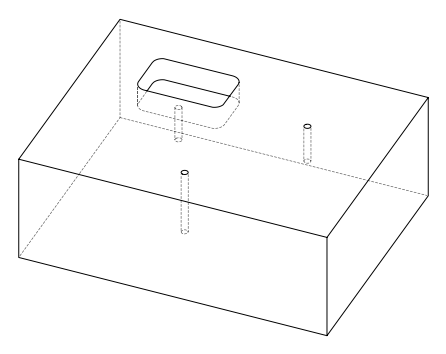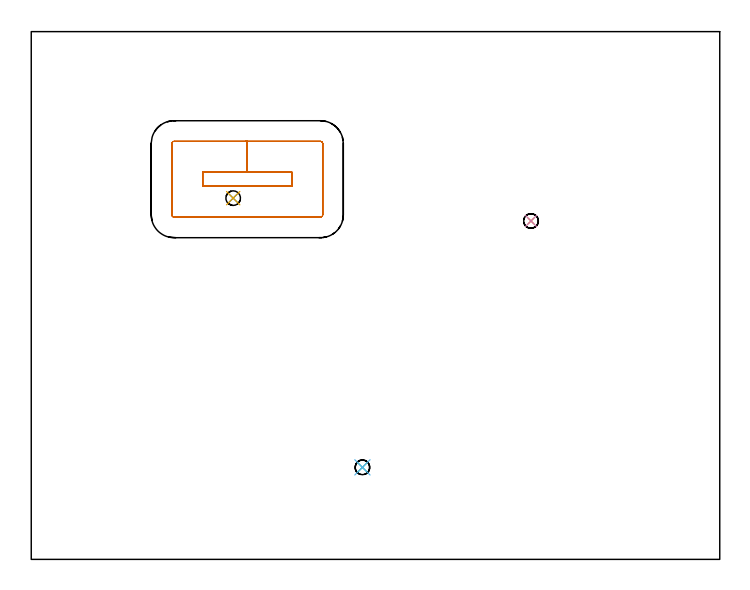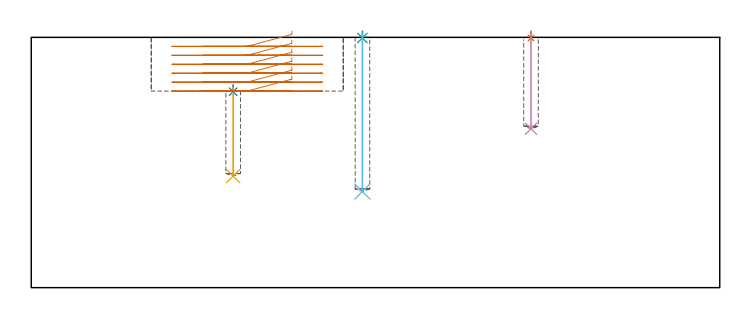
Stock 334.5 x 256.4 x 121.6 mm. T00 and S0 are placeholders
(PLAN: 7 operations, 2 tool changes, 5.5 min)
(1 SPOT_DRILL | STEP1POCKET | NXT0321_9005460120000 | 0.03 min | 0 mm3)
(2 SPOT_DRILL_1 | STEP1POCKET_1 | NXT0321_9005460120000 | 0.03 min | 2823 mm3)
(3 SPOT_DRILL_2 | STEP1POCKET_2 | NXT0321_9005460120000 | 0.03 min | 0 mm3)
(4 DRILL_BLIND_HOLE_INTO_CENTER | STEP1POCKET | NXT0301_042 | 0.19 min | 1713 mm3)
(5 DRILL_BLIND_HOLE_INTO_CENTER_1 | STEP1POCKET_1 | NXT0301_042 | 0.18 min | 1611 mm3)
(6 DRILL_BLIND_HOLE_INTO_CENTER_2 | STEP1POCKET_2 | NXT0301_042 | 0.31 min | 2912 mm3)
(7 MILL_RECTANGULAR_POCKET | POCKET_RECTANGULAR_STRAIGHT | UGT0201_136 | Follow Part, ap 5, ae 75% | 4.72 min | 132738 mm3)
(TOOL NXT0321_9005460120000 | NC Spot Drill, 142deg, 12mm, Carbide, Uncoated | D12 PA142 FL30 Z2)
(TOOL NXT0301_042 | Carbide Drill 7.1mm [860.1-0710-057A1-MM 2214] | D7.1 PA140 FL85 Z2)
(TOOL UGT0201_136 | Carbide End Mill 20.0 | D20 FL30 Z4)
(OP 1 SPOT_DRILL)
G17 G21 G94 G90
T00 M6
G54
G17 G0 G90 X242.8 Y164.4 S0 M3
G43 Z131.6 H0
G94 G81 G98 Z121.294 F250. R124.6
G80
M5
M2
(OP 2 SPOT_DRILL_1)
G17 G21 G94 G90
T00 M6
G54
G17 G0 G90 X98.1 Y175.5 S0 M3
G43 Z131.6 H0
G94 G81 G98 Z95.194 F250. R98.5
G80
M5
M2
(OP 3 SPOT_DRILL_2)
G17 G21 G94 G90
T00 M6
G54
G17 G0 G90 X160.9 Y44.7 S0 M3
G43 Z131.6 H0
G94 G81 G98 Z121.294 F250. R124.6
G80
M5
M2
(OP 4 DRILL_BLIND_HOLE_INTO_CENTER)
G17 G21 G94 G90
T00 M6
G54
G17 G0 G90 X242.8 Y164.4 S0 M3
G43 Z131.6 H1
G94 G81 G98 Z77.2 F250. R123.6
G80
M5
M2
(OP 5 DRILL_BLIND_HOLE_INTO_CENTER_1)
G17 G21 G94 G90
T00 M6
G54
G17 G0 G90 X98.1 Y175.5 S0 M3
G43 Z131.6 H1
G94 G81 G98 Z54.2 F250. R97.5
G80
M5
M2
(OP 6 DRILL_BLIND_HOLE_INTO_CENTER_2)
G17 G21 G94 G90
T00 M6
G54
G17 G0 G90 X160.9 Y44.7 S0 M3
G43 Z131.6 H1
G94 G81 G98 Z46.7 F250. R123.6
G80
M5
M2
(OP 7 MILL_RECTANGULAR_POCKET)
G17 G21 G94 G90
T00 M6
G54
G17 G0 G90 X126.6 Y182.319 S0 M3
G43 Z131.6 H0
Z124.6
G94 G1 Y188.1 Z123.051 F250.
X104.95 Z117.25
X83.3 F500.
Y181.3
X126.6
Y188.1
X104.95
Y203.1
X69.4
G3 X68.3 Y202. R1.1
G1 Y167.4
G3 X69.4 Y166.3 R1.1
G1 X140.5
G3 X141.6 Y167.4 R1.1
G1 Y202.
G3 X140.5 Y203.1 R1.1
G1 X104.95
X103.95
G0 X126.6 Y182.319 Z120.25
G1 Y188.1 Z118.701 F250.
X104.95 Z112.9
X83.3 F500.
Y181.3
X126.6
Y188.1
X104.95
Y203.1
X69.4
G3 X68.3 Y202. R1.1
G1 Y167.4
G3 X69.4 Y166.3 R1.1
G1 X140.5
G3 X141.6 Y167.4 R1.1
G1 Y202.
G3 X140.5 Y203.1 R1.1
G1 X104.95
X103.95
G0 X126.6 Y182.319 Z115.9
G1 Y188.1 Z114.351 F250.
X104.95 Z108.55
X83.3 F500.
Y181.3
X126.6
Y188.1
X104.95
Y203.1
X69.4
G3 X68.3 Y202. R1.1
G1 Y167.4
G3 X69.4 Y166.3 R1.1
G1 X140.5
G3 X141.6 Y167.4 R1.1
G1 Y202.
G3 X140.5 Y203.1 R1.1
G1 X104.95
X103.95
G0 X126.6 Y182.319 Z111.55
G1 Y188.1 Z110.001 F250.
X104.95 Z104.2
X83.3 F500.
Y181.3
X126.6
Y188.1
X104.95
Y203.1
X69.4
G3 X68.3 Y202. R1.1
G1 Y167.4
G3 X69.4 Y166.3 R1.1
G1 X140.5
G3 X141.6 Y167.4 R1.1
G1 Y202.
G3 X140.5 Y203.1 R1.1
G1 X104.95
X103.95
G0 X126.6 Y182.319 Z107.2
G1 Y188.1 Z105.651 F250.
X104.95 Z99.85
X83.3 F500.
Y181.3
X126.6
Y188.1
X104.95
Y203.1
X69.4
G3 X68.3 Y202. R1.1
G1 Y167.4
G3 X69.4 Y166.3 R1.1
G1 X140.5
G3 X141.6 Y167.4 R1.1
G1 Y202.
G3 X140.5 Y203.1 R1.1
G1 X104.95
X103.95
G0 X126.6 Y182.319 Z102.85
G1 Y188.1 Z101.301 F250.
X104.95 Z95.5
X83.3 F500.
Y181.3
X126.6
Y188.1
X104.95
Y203.1
X69.4
G3 X68.3 Y202. R1.1
G1 Y167.4
G3 X69.4 Y166.3 R1.1
G1 X140.5
G3 X141.6 Y167.4 R1.1
G1 Y202.
G3 X140.5 Y203.1 R1.1
G1 X104.95
X103.95
G0 Z131.6
M5
M2
